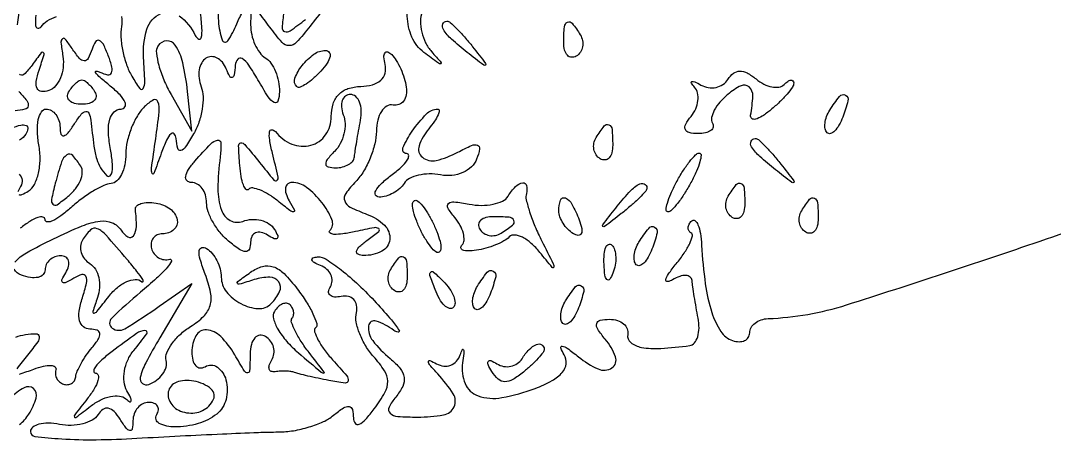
# Model space of a CAD drawing. Extents: x 153 to 7594, y 148 to 3762.
# Drawn here: x 3057.3 to 3127.8, y 2157.4 to 2186 of the extents above; entities that cross this region are included whole.
import ezdxf

# ---------------------------------------------------------------- set-up
doc = ezdxf.new("R2010")
doc.units = 0

msp = doc.modelspace()

# ---------------------------------------------------------------- linework, layer by layer
for points in [[(3070.58313, 2190.150943, 0.003464), (3070.810339, 2185.986168, 0.066537), (3071.060275, 2184.7161, 0.620122), (3071.444968, 2184.664458, 0.053213), (3072.054928, 2185.814245, -0.047092), (3072.498839, 2186.676294, -0.082189)], [(3057.109015, 2185.758631, -0.027034), (3057.343637, 2187.059375, -0.027971)], [(3073.036108, 2186.646304, 0.020138), (3073, 2185.750147, 0.055172), (3073.074173, 2185.079997, 0.049474), (3073.29375, 2184.41592, 0.052512), (3073.616926, 2183.855554, 0.097599), (3074, 2183.5, -0.102228), (3074.380526, 2183.140262, -0.053556), (3074.695841, 2182.566787, -0.050063), (3074.903917, 2181.883649, -0.054196), (3074.964565, 2181.190983, -0.067608), (3074.864326, 2180.553496, -0.478285), (3074.612922, 2180.450868, -0.125144), (3074.205078, 2180.833622, -0.012205), (3073.5, 2182, 0.019042), (3072.87534, 2183.002142, 0.100447), (3072.414961, 2183.453137, 0.380834), (3072.120865, 2183.407824, 0.154733), (3071.956488, 2183, -0.016497), (3071.883083, 2182.329842, -0.269923), (3071.748292, 2182.159486, -0.384663), (3071.580027, 2182.222876, -0.023217), (3071.335642, 2182.756231, 0.074745), (3071.076652, 2183.195794, 0.102515), (3070.722122, 2183.485331, 0.121816), (3070.329632, 2183.580579, 0.138173), (3069.958264, 2183.474206, 0.132845), (3069.666179, 2183.162603, 0.080286), (3069.501807, 2182.680687, 0.070552), (3069.485962, 2182.106911, 0.063371), (3069.627355, 2181.528714, -0.08678), (3069.758485, 2180.858747, -0.044611), (3069.699336, 2180.002949, -0.042547), (3069.477175, 2179.10758, -0.049687), (3069.11409, 2178.310739, -0.012727), (3068.551808, 2177.398337, -0.186171), (3068.250759, 2177.181172, -0.422369), (3068.040867, 2177.307698, -0.035644), (3067.930729, 2178, 0.159195), (3067.795967, 2178.316751, 0.431613), (3067.57836, 2178.325, 0.093005), (3067.265505, 2177.875739, 0.020489), (3066.913852, 2177, -0.004467), (3066.407641, 2175.612379, -0.686944), (3066.286255, 2175.611379, -0.128804), (3066.245839, 2175.949342, -0.001863), (3066.532282, 2177.96875, 0.008958), (3066.766638, 2179.808294, 0.111168), (3066.68795, 2180.504002, 0.46398), (3066.376331, 2180.624117, 0.071237), (3065.76875, 2180.16875, 0.063457), (3065.282728, 2179.540774, 0.039129), (3064.872695, 2178.699883, 0.038715), (3064.593024, 2177.789601, 0.055229), (3064.5, 2176.95, -0.049042), (3064.426122, 2176.198598, -0.065951), (3064.20625, 2175.55188, -0.08273), (3063.882176, 2175.102245, -0.179403), (3063.5, 2174.928741, 0.092452), (3062.999867, 2174.798092, 0.025469), (3062.279687, 2174.413194, 0.024817), (3061.493406, 2173.885167, 0.023646), (3060.75, 2173.273753, -0.023098), (3060.077509, 2172.719427, -0.052909), (3059.514062, 2172.383616, -0.117349), (3059.151217, 2172.310773, -0.403851), (3059, 2172.467457, 0.363942), (3058.853484, 2172.642085, 0.128906), (3058.502987, 2172.613363, 0.059593), (3057.958074, 2172.345279, 0.02632), (3057.308042, 2171.872445, -0.0169)], [(3068.135058, 2186.365957, -0.118419), (3069.230797, 2185.021003, 0.160136), (3069.465823, 2184.776422, 0.499645), (3069.64012, 2184.858262, 0.067655), (3069.686319, 2185.517367, 0.013674), (3069.577694, 2186.688709, 0.016663)], [(3077.997289, 2186.867552, -0.001357), (3077.052613, 2185.6597, -0.017292), (3076.121999, 2184.557149, -0.206299), (3075.625658, 2184.330541, -0.223391), (3075.142854, 2184.545085, -0.020427), (3074.302613, 2185.60083, 0.007983), (3073.524391, 2186.630209, 0.200983)], [(3075.264718, 2186.61576, 0.01925), (3075.141073, 2185.553188, 0.342666), (3075.318955, 2185.283395, 0.240949), (3075.695543, 2185.338481, 0.011791), (3076.735788, 2186.11576, -0.001548)], [(3058.364969, 2186.412969, 0.056628), (3058.34804, 2185.706831, 0.315751), (3058.498983, 2185.527934, 0.313612), (3058.719623, 2185.608359, -0.100517), (3059.147547, 2186.012623, -0.05943), (3059.786226, 2186.311657, -0.056006)], [(3064.212608, 2186.307028, -0.082515), (3064.20446, 2185.63884, 0.061509), (3064.163418, 2184.879337, 0.034154), (3064.290441, 2183.95905, 0.033512), (3064.549729, 2183.030985, 0.045768), (3064.912174, 2182.242584, 0.023221), (3065.443827, 2181.410965, 0.533065), (3065.680928, 2181.416645, 0.153802), (3065.799551, 2181.858756, 0.006565), (3065.707714, 2183.49101, -0.0918), (3065.931632, 2185.450982, -0.21949), (3066.884405, 2186.517846, -0.271682)], [(3057.199049, 2174.185975, 0.252845), (3057.414638, 2174.172953, 0.029657), (3057.853454, 2174.40943, 0.138643), (3058.267075, 2174.860882, 0.060459), (3058.544688, 2175.632426, 0.053296), (3058.657005, 2176.578804, 0.047792), (3058.574184, 2177.563938, -0.035525), (3058.472632, 2178.497398, -0.05923), (3058.536501, 2179.284407, -0.085336), (3058.742683, 2179.816688, -0.263608), (3059.066221, 2180, -0.132267), (3059.423531, 2179.903797, -0.099166), (3059.7302, 2179.632812, -0.086713), (3059.93929, 2179.227651, -0.072922), (3060.015313, 2178.75, 0.066727), (3060.081977, 2178.295085, 0.405416), (3060.269141, 2178.1875, 0.167501), (3060.559769, 2178.378141, 0.021149), (3061, 2179, -0.022698), (3061.460449, 2179.646168, -0.172866), (3061.771218, 2179.842713, -0.368201), (3061.989418, 2179.728003, -0.067456), (3062.109687, 2179.25, 0.005792), (3062.329676, 2177.475835, 0.036687), (3062.517659, 2176.586422, 0.068776), (3062.77989, 2175.997581, 0.057337), (3063.206028, 2175.460639, 0.400707), (3063.422365, 2175.455626, 0.179924), (3063.564957, 2175.732423, 0.054949), (3063.571697, 2176.415292, 0.01987), (3063.436471, 2177.377305, -0.033757), (3063.312127, 2178.48389, -0.079588), (3063.406688, 2179.306634, -0.131445), (3063.704435, 2179.809415, -0.196144), (3064.171572, 2180, 0.261829), (3064.438913, 2180.150299, 0.250269), (3064.456413, 2180.462409, 0.085353), (3064.107139, 2180.967778, 0.028601), (3063.44113, 2181.574157, -0.009593), (3062.75839, 2182.149884, -0.053371), (3062.43403, 2182.501991, -0.633914), (3062.481501, 2182.590519, -0.104546), (3062.738546, 2182.52222, 0.068359), (3063.255297, 2182.344331, 0.336796), (3063.514907, 2182.471244, 0.183028), (3063.556461, 2182.86811, 0.027178), (3063.305025, 2183.647501, 0.022725), (3062.966447, 2184.422575, 0.186345), (3062.688034, 2184.679375, 0.362816), (3062.434146, 2184.595375, 0.058425), (3062.195429, 2184.086286, -0.037809), (3061.929009, 2183.451429, -0.291643), (3061.663627, 2183.295818, -0.215361), (3061.344996, 2183.45426, -0.022776), (3060.837251, 2184.136847, 0.016911), (3060.372243, 2184.777534, 0.426408), (3060.177852, 2184.797631, 0.24974), (3060.081907, 2184.55617, 0.010347), (3060.208302, 2183.603744, -0.064507), (3060.226334, 2182.846148, -0.071339), (3060.046926, 2182.136055, -0.080865), (3059.705128, 2181.580179, -0.131185), (3059.24932, 2181.270184, -0.104837), (3058.751802, 2181.206427, -0.268785), (3058.464359, 2181.405881, -0.153262), (3058.399985, 2181.880295, -0.036141), (3058.593652, 2182.66644, 0.003965), (3058.926482, 2183.720465, 0.327319), (3058.873581, 2183.872562, 0.403048), (3058.732368, 2183.849361, 0.004524), (3058.109645, 2183, -0.046721), (3057.557897, 2182.367056, -0.454892), (3057.245544, 2182.396307, -0.146571)], [(3057.2, 2181.2, -0.02606), (3057.758525, 2180.580009, -0.220623), (3057.847917, 2180.225329, -0.292343), (3057.629467, 2179.993749, -0.041084), (3056.95, 2179.881579, -0.012477)], [(3056.69607, 2178.713613, -0.030869), (3057.345586, 2178.917873, -0.162519), (3057.713121, 2178.888685, -0.349457), (3057.828005, 2178.676855, -0.094817), (3057.682282, 2178.294939, -0.133097), (3057.253058, 2177.892998, -0.04471)], [(3056.940435, 2169.572796, -0.086099), (3057.732378, 2170.206325, -0.012559), (3059.568899, 2171.157381, -0.015149), (3061.524759, 2172.036495, -0.065874), (3062.750051, 2172.363193, -0.13016), (3063.574373, 2172.255544, -0.155329), (3064.172799, 2171.754646, 0.111224), (3064.641297, 2171.287856, 0.400717), (3065.016703, 2171.364038, 0.151387), (3065.221318, 2172.007585, 0.03492), (3065.149433, 2173.156965, -0.246653), (3065.234691, 2173.389535, -0.109137), (3065.527292, 2173.556427, -0.071099), (3065.991392, 2173.630838, -0.04071), (3066.558506, 2173.594292, -0.121998), (3067.515036, 2173.202754, -0.184995), (3067.997273, 2172.456358, -0.271837), (3067.774176, 2171.79002, -0.181161), (3067, 2171.5, 0.105621), (3066.638083, 2171.422686, 0.127274), (3066.367188, 2171.20625, 0.124518), (3066.231486, 2170.881435, 0.098557), (3066.25, 2170.5, 0.099575), (3066.421798, 2170.138343, 0.09909), (3066.720312, 2169.870502, 0.098957), (3067.099281, 2169.737944, 0.099018), (3067.5, 2169.761283, -0.63679), (3067.605773, 2169.633724, -0.071616), (3067.325, 2169.209584, -0.026279), (3066.585673, 2168.462659, -0.010497), (3065.5, 2167.51625, 0.019386), (3063.524943, 2165.731783, 0.45969), (3063.567688, 2165.069801, 0.305806), (3064.424779, 2165.026053, 0.017117), (3066.777035, 2166.556383), (3068.999082, 2168.112765), (3066.815378, 2164.411661, 0.011588), (3065.855265, 2162.694682, 0.063915), (3065.483658, 2161.704535, 0.290981), (3065.623746, 2161.302046, 0.259927), (3066.065837, 2161.230279, 0.071353), (3066.595335, 2161.512796, 0.077964), (3067.005964, 2161.92574, 0.086978), (3067.237893, 2162.401666, 0.125132), (3067.252338, 2162.867986, -0.150718), (3067.294166, 2163.38211, -0.060641), (3067.636654, 2164.006807, -0.05263), (3068.198394, 2164.637303, -0.044928), (3068.908429, 2165.174886, 0.053848), (3069.8117, 2165.884411, 0.131665), (3070.239732, 2166.605752, 0.119479), (3070.271518, 2167.49113, 0.040366), (3069.909114, 2168.739048, -0.017537), (3069.563751, 2169.753119, -0.086846), (3069.491903, 2170.349369, -0.33687), (3069.666394, 2170.555195, -0.195255), (3070.003023, 2170.498132, -0.082952), (3070.384597, 2170.164072, -0.053446), (3070.707138, 2169.671104, -0.052122), (3070.926101, 2169.103944, -0.066169), (3071, 2168.547972, 0.172046), (3071.353403, 2167.551316, 0.100287), (3072.34325, 2166.735395, 0.106977), (3073.518956, 2166.401984, 0.215387), (3074.402234, 2166.735568, 0.088273), (3074.977794, 2167.56028, 0.26764), (3074.918694, 2168.216613, 0.243603), (3074.301373, 2168.538054, 0.078512), (3073.25, 2168.374283, -0.003881), (3072.230317, 2168.054979, -0.367004), (3072.098733, 2168.111822, -0.363923), (3072.13276, 2168.251769, -0.00386), (3073, 2168.879466, -0.083537), (3073.816115, 2169.275815, -0.158733), (3074.538407, 2169.254558, -0.112798), (3075.277958, 2168.781668, -0.031647), (3076.181607, 2167.738739, -0.020589), (3076.794544, 2166.86087, -0.031811), (3077.241817, 2166.051308, -0.033032), (3077.501323, 2165.392245, -0.280655), (3077.429425, 2165.096092, 0.280625), (3077.361769, 2164.817477, 0.044142), (3077.589703, 2164.274096, 0.038147), (3078.006948, 2163.611035, 0.024416), (3078.584203, 2162.906957, -0.006787), (3079.551545, 2161.808446, -0.224323), (3079.642109, 2161.477453, -0.401691), (3079.431939, 2161.323374, -0.01395), (3078.336385, 2161.499294, -0.004789), (3077.59665, 2161.646701, -0.005482), (3076.892563, 2161.802107, -0.004975), (3076.298473, 2161.946327, -0.030919), (3076, 2162.04191, 0.058574), (3075.750478, 2162.10688, 0.024671), (3075.404728, 2162.137516, 0.024), (3075.027953, 2162.134146, 0.028774), (3074.67567, 2162.093644, -0.132215), (3074.411433, 2162.117732, -0.23861), (3074.266988, 2162.273242, -0.153269), (3074.273647, 2162.549418, -0.056384), (3074.441982, 2162.906125, 0.105503), (3074.589535, 2163.318852, 0.099244), (3074.560581, 2163.765582, 0.096298), (3074.35932, 2164.177412, 0.092929), (3074.016312, 2164.489919, 0.167193), (3073.628712, 2164.577511, 0.186232), (3073.289609, 2164.402126, 0.12065), (3073.054859, 2163.95677, 0.0571), (3072.969591, 2163.309017, -0.006956), (3072.934321, 2162.161225, -0.38499), (3072.794704, 2162.019989, -0.276713), (3072.587933, 2162.128624, -0.004929), (3071.919901, 2163.25, 0.063621), (3070.962565, 2164.497666, 0.182985), (3069.985867, 2164.942388, 0.294469), (3069.277237, 2164.548392, 0.123272), (3069, 2163.440983, 0.057951), (3069.064821, 2162.883585, 0.124582), (3069.262969, 2162.502451, 0.190884), (3069.55598, 2162.354993, 0.162044), (3069.895215, 2162.435239, -0.303363), (3070.733095, 2162.405479, -0.177964), (3071.317307, 2161.540398, -0.118915), (3071.324019, 2160.202266, -0.169705), (3070.690559, 2159.20942, -0.096628), (3069.422412, 2158.558817, -0.06783), (3067.830606, 2158.324892, -0.121045), (3066.768897, 2158.573999, -0.438498), (3066.603006, 2159.166667, 0.105122), (3066.716791, 2159.484188, 0.180151), (3066.655658, 2159.755208, 0.164306), (3066.424609, 2159.937044, 0.085473), (3066.059017, 2160, 0.11683), (3065.653868, 2159.904023, 0.09923), (3065.306588, 2159.632812, 0.091721), (3065.070659, 2159.227393, 0.083154), (3064.984687, 2158.75, -0.036027), (3064.938533, 2158.203613, -0.404034), (3064.780177, 2158.084092, -0.207783), (3064.53886, 2158.225857, -0.016284), (3064.109687, 2158.856763, 0.050218), (3063.698131, 2159.381464, 0.151476), (3063.30468, 2159.598786, 0.207211), (3062.937822, 2159.522639, 0.101326), (3062.603972, 2159.16823, -0.129573), (3062.211796, 2158.79585, -0.063581), (3061.566391, 2158.541943, -0.056656), (3060.783857, 2158.43595, -0.052972), (3059.978972, 2158.50405, 0.040993), (3059.220879, 2158.586484, 0.067626), (3058.581323, 2158.516708, 0.098284), (3058.153188, 2158.31533, 0.238156), (3058, 2158.011958, 0.380524), (3058.292844, 2157.682886, 0.013404), (3060.129687, 2157.51792, 0.018804), (3062.470173, 2157.459025, 0.011272), (3065.25, 2157.55633, -0.001561), (3068.2014, 2157.717081, -0.001694), (3071.074264, 2157.854807, -0.001591), (3073.536849, 2157.956655, -0.008273), (3074.896431, 2157.986037, 0.04027), (3075.913242, 2158.073246, 0.032003), (3076.986522, 2158.32459, 0.032974), (3077.956432, 2158.689607, 0.066812), (3078.646431, 2159.121527, -0.024972), (3079.321757, 2159.627272, -0.185192), (3079.706187, 2159.715915, -0.308285), (3079.931554, 2159.511086, -0.058824), (3080, 2158.931315, 0.167668), (3080.12209, 2158.577468, 0.342939), (3080.39039, 2158.510226, 0.106766), (3080.834703, 2158.832758, 0.024344), (3081.423668, 2159.55887, 0.030318), (3082.147702, 2160.683037, 0.13157), (3082.342134, 2161.444691, 0.143201), (3082.122136, 2162.165664, 0.038322), (3081.381948, 2163.124841, -0.046764), (3080.842906, 2163.848247, -0.04353), (3080.432711, 2164.676337, -0.046463), (3080.20125, 2165.481093, -0.099384), (3080.20828, 2166.124841, 0.095162), (3080.217991, 2166.628378, 0.146833), (3080.025285, 2167.015331, 0.152282), (3079.657794, 2167.223271, 0.104695), (3079.17567, 2167.225223, -0.061108), (3078.708773, 2167.186609, -0.174152), (3078.410902, 2167.307101, -0.242561), (3078.316258, 2167.554315, -0.111274), (3078.431901, 2167.889813, 0.127374), (3078.554911, 2168.287201, 0.121588), (3078.472904, 2168.702014, 0.106944), (3078.192123, 2169.071175, 0.081239), (3077.756231, 2169.335642, -0.029476), (3077.330604, 2169.537145, -0.18992), (3077.181247, 2169.716523, -0.406023), (3077.247936, 2169.853731, -0.068322), (3077.562909, 2169.921053, -0.164006), (3078.141127, 2169.772807, -0.022085), (3079.176359, 2169.033341, -0.023566), (3080.360453, 2168.012391, -0.017846), (3081.562909, 2166.788193, -0.007548), (3082.597645, 2165.621795, -0.036706), (3083.123167, 2164.91179, -0.621835), (3083.050877, 2164.793576, -0.141106), (3082.75, 2164.910637, 0.080878), (3081.555968, 2165.547527, 0.475766), (3081.034714, 2165.221057, 0.200566), (3081.316122, 2164.215122, 0.052403), (3082.512331, 2162.989766, -0.046911), (3083.190863, 2162.309769, -0.137756), (3083.456146, 2161.710546, -0.150414), (3083.359496, 2161.094431, -0.059704), (3082.889886, 2160.367321, 0.055364), (3082.43131, 2159.670596, 0.336676), (3082.502995, 2159.272169, 0.169807), (3083.023895, 2159.047708, 0.017617), (3084.377555, 2159, 0.042439), (3086.142432, 2159.15007, 0.246112), (3086.861398, 2159.69923, 0.256196), (3086.803206, 2160.583345, 0.045242), (3085.75, 2161.946704, -0.009459), (3085.217223, 2162.542932, -0.151324), (3085.11061, 2162.788248, -0.573616), (3085.210604, 2162.862514, -0.02715), (3085.674318, 2162.634461, 0.100852), (3086.155452, 2162.480169, 0.117674), (3086.630627, 2162.539864, 0.118388), (3087.025556, 2162.807115, 0.102944), (3087.280794, 2163.237757, -0.02733), (3087.428786, 2163.60348, -0.695238), (3087.504093, 2163.597184, -0.098247), (3087.523606, 2163.342526, -0.008343), (3087.434099, 2162.688828, 0.139405), (3087.609829, 2161.28191, 0.211377), (3088.496003, 2160.451556, 0.129912), (3090.119295, 2160.324857, 0.045741), (3092.387726, 2160.957313, 0.034076), (3093.533921, 2161.484991, 0.089828), (3094.234858, 2162.050361, 0.148793), (3094.497141, 2162.641727, 0.167297), (3094.368216, 2163.248127, -0.042943), (3094.139085, 2163.71626, -0.574223), (3094.235163, 2163.836748, -0.124408), (3094.575143, 2163.696041, -0.01043), (3095.332208, 2163.107499, 0.065672), (3096.6761, 2162.282608, 0.255702), (3097.615115, 2162.359139, 0.3501), (3097.857754, 2163.103087, 0.083812), (3097.158377, 2164.309167, -0.026483), (3096.649762, 2164.992617, -0.204189), (3096.578373, 2165.376263, -0.297072), (3096.809544, 2165.602403, -0.049254), (3097.460321, 2165.666667, -0.072872), (3097.991696, 2165.588808, -0.102422), (3098.412129, 2165.36179, -0.123777), (3098.656047, 2165.023895, -0.141982), (3098.694444, 2164.628788, 0.277188), (3098.897047, 2164.083257, 0.125025), (3099.6189, 2163.756003, 0.059605), (3100.939438, 2163.679578, 0.018758), (3102.911516, 2163.875, 0.191315), (3103.233536, 2164.056967, 0.09531), (3103.456867, 2164.477344, 0.072243), (3103.549065, 2165.071047, 0.049783), (3103.488027, 2165.75, -0.00381), (3103.354164, 2166.479333, -0.003614), (3103.228955, 2167.223586, -0.003589), (3103.127684, 2167.88352, -0.0127), (3103.076511, 2168.309017, 0.205368), (3102.943433, 2168.552965, 0.156912), (3102.655288, 2168.659786, 0.096972), (3102.234614, 2168.596374, 0.049551), (3101.75, 2168.367059, -0.093216), (3101.396199, 2168.235863, -0.534843), (3101.283045, 2168.355457, -0.099344), (3101.465098, 2168.760331, -0.015463), (3102, 2169.461736, 0.022026), (3102.539173, 2170.188318, 0.037901), (3102.9125, 2170.842477, 0.047096), (3103.09717, 2171.35042, 0.348456), (3103, 2171.570361, -0.147667), (3102.853787, 2171.714254, -0.141331), (3102.808437, 2171.917648, -0.11127), (3102.877017, 2172.153427, -0.070295), (3103.05, 2172.383333, -0.380233), (3103.268293, 2172.396161, -0.130283), (3103.475025, 2172.120625, -0.05744), (3103.638326, 2171.530178, -0.02474), (3103.724554, 2170.716667, 0.019476), (3103.976211, 2168.077823, 0.045141), (3104.41816, 2166.140157, 0.064817), (3105.035041, 2164.843039, 0.170543), (3105.837373, 2164.220876, 0.072342), (3106.281832, 2164.141229, 0.115505), (3106.658478, 2164.216445, 0.144865), (3106.907242, 2164.432359, 0.143024), (3107, 2164.75, -0.13324), (3107.095912, 2165.103533, -0.095957), (3107.367188, 2165.412102, -0.083758), (3107.772302, 2165.628798, -0.071125), (3108.25, 2165.716731, 0.066794), (3113.593215, 2166.65276, 0.005755), (3126.78095, 2170.998492, 0.008347), (3140.599253, 2175.988232, 0.014379)], [(3057.231461, 2175.562817, -0.351844), (3057.334244, 2174.731801, 0.043296), (3057.143816, 2174.354149, 0.363799)], [(3057.256068, 2161.934791, 0.011686), (3058.238004, 2162.276781, -0.030061), (3058.889146, 2162.477069, -0.070147), (3059.395556, 2162.52698, -0.155489), (3059.67377, 2162.42532, -0.318594), (3059.738004, 2162.214012, 0.104177), (3059.704577, 2161.922439, 0.099013), (3059.790226, 2161.636303, 0.096655), (3059.98184, 2161.399804, 0.094127), (3060.25, 2161.25, 0.096839), (3060.542647, 2161.212135, 0.119341), (3060.804667, 2161.29375, 0.123168), (3060.994618, 2161.483405, 0.107455), (3061.085037, 2161.75, -0.076661), (3061.186325, 2162.121874, -0.023123), (3061.449833, 2162.646875, -0.022575), (3061.804154, 2163.216369, -0.022759), (3062.207482, 2163.75, 0.030696), (3062.635416, 2164.335258, 0.174572), (3062.719851, 2164.705331, 0.294515), (3062.535834, 2164.926406, 0.076093), (3062.055057, 2165, -0.16876), (3061.607979, 2165.155321, -0.167587), (3061.351934, 2165.554813, -0.099118), (3061.325186, 2166.218331, -0.037525), (3061.539746, 2167.125229, 0.018511), (3061.821184, 2168.140897, 0.162598), (3061.780244, 2168.599262, 0.38048), (3061.511589, 2168.723192, 0.064753), (3060.952625, 2168.470721, -0.021719), (3060.41871, 2168.17197, -0.273113), (3060.197212, 2168.186724, -0.367323), (3060.147266, 2168.369307, -0.029145), (3060.404508, 2168.845492, 0.068937), (3060.599686, 2169.287383, 0.143226), (3060.59735, 2169.660863, 0.19028), (3060.403738, 2169.906838, 0.132745), (3060.059017, 2170, 0.090291), (3059.654707, 2169.926389, 0.095452), (3059.311086, 2169.715469, 0.099707), (3059.081171, 2169.400926, 0.108533), (3059, 2169.031385, -0.200929), (3058.867414, 2168.714772, -0.142548), (3058.524356, 2168.529822, -0.093333), (3058.001033, 2168.516663, -0.0514), (3057.380788, 2168.68412, -0.168391), (3056.895391, 2169.093013, -0.326233)], [(3056.994041, 2164.457396, -0.05167), (3057.656689, 2164.625876, -0.035525), (3058.39093, 2164.680832, -0.384379), (3058.594592, 2164.49848, -0.186792), (3058.493954, 2164.124267, -0.012585), (3057.805807, 2163.232476, 0.008327), (3057.074363, 2162.301082, 0.275085)], [(3057.244699, 2158.4877, 0.089226), (3057.898695, 2159.209393, 0.066254), (3058.392206, 2160.297123, 0.295516), (3058.206969, 2160.938752, 0.315345), (3057.567553, 2161.005567, 0.069754), (3056.637722, 2160.304389, -0.070067)]]:
    msp.add_lwpolyline(points, format="xyb")
for points in [[(3084.685134, 2186.621855, 0.091881), (3084.569341, 2185.99675, 0.058457), (3084.65587, 2185.259725, 0.056201), (3084.919321, 2184.528782, 0.066708), (3085.328145, 2183.920083, -0.003329), (3085.98472, 2183.168448, -0.609136), (3085.953984, 2183.092132, -0.185134), (3085.789471, 2183.138093, -0.001896), (3084.809441, 2183.871341, -0.129827), (3083.990011, 2184.913214, -0.09658), (3083.67548, 2186.348847, -0.126076), (3083.950583, 2187.536016, -0.28006), (3084.713978, 2188, -0.318186), (3084.863917, 2187.893834, -0.090117), (3084.911755, 2187.59517, -0.056234), (3084.852126, 2187.150412, -0.030205)], [(3088.127555, 2184.25, -0.001576), (3089.00764, 2183.120493, -0.377591), (3089, 2183, -0.377591), (3088.879507, 2182.99236, -0.001576), (3087.75, 2183.872445, -0.017685), (3086.693241, 2184.76332, -0.065617), (3086.130484, 2185.426111, -0.241985), (3086.09305, 2185.806605, -0.307699), (3086.377555, 2186, -0.184603), (3086.589861, 2185.91885, -0.013803), (3087.047359, 2185.485938, -0.017649), (3087.574319, 2184.920402, -0.012436)], [(3095.457295, 2185.069098, -0.090093), (3095.612382, 2184.673795, -0.095385), (3095.614038, 2184.257398, -0.099739), (3095.463027, 2183.88478, -0.108766), (3095.182979, 2183.613087, -0.158515), (3094.860929, 2183.534562, -0.191218), (3094.582917, 2183.669932, -0.126631), (3094.394948, 2184.024148, -0.059057), (3094.333333, 2184.543989, -0.019984), (3094.376303, 2185.618676, -0.269722), (3094.59208, 2185.929499, -0.350126), (3094.913397, 2185.852054, -0.02679)], [(3066.687872, 2184.303983, 0.168572), (3066.580687, 2183.823696, 0.037787), (3066.741429, 2182.987756, 0.035133), (3067.085914, 2182.000573, 0.027757), (3067.589734, 2180.987451), (3069.003996, 2178.5), (3068.706477, 2181.212188, 0.028225), (3068.381998, 2183.152513, 0.089305), (3067.870629, 2184.36111, 0.269546), (3067.27992, 2184.658065, 0.243778)], [(3083.602576, 2181.502067, -0.075384), (3083.600036, 2180.968102, -0.120583), (3083.425338, 2180.549364, -0.147811), (3083.108335, 2180.312333, -0.136609), (3082.702419, 2180.281012, 0.186493), (3082.277727, 2180.206263, 0.115809), (3081.911057, 2179.848172, 0.084666), (3081.659461, 2179.249278, 0.054544), (3081.569264, 2178.5, -0.057266), (3081.459643, 2177.629216, -0.037449), (3081.146238, 2176.665773, -0.037457), (3080.692762, 2175.760167, -0.057417), (3080.15957, 2175.064332, 0.036936), (3079.480257, 2174.249089, 0.244684), (3079.408192, 2173.74109, 0.197687), (3079.785612, 2173.318807, 0.024201), (3080.950005, 2172.822791, -0.104993), (3082.120538, 2172.083154, -0.226258), (3082.480528, 2171.106134, -0.257053), (3081.939654, 2170.307362, -0.121906), (3080.690983, 2170.015313, -0.108958), (3080.318277, 2170.102546, -0.365272), (3080.222843, 2170.314317, -0.142377), (3080.432251, 2170.648409, -0.026956), (3081, 2171.102059, 0.015541), (3081.734338, 2171.661852, 0.50868), (3081.724249, 2171.852942, 0.194307), (3081.408269, 2171.91472, 0.006676), (3080.151086, 2171.6545, -0.017361), (3079.286787, 2171.494777, -0.047162), (3078.665549, 2171.461343, -0.1554), (3078.403263, 2171.556735, -0.452294), (3078.392411, 2171.725744, 0.302555), (3078.541418, 2172.469218, 0.069211), (3077.861866, 2173.63436, 0.063883), (3076.813788, 2174.664981, 0.163794), (3075.818538, 2175, 0.173476), (3075.52658, 2174.895562, 0.18619), (3075.377683, 2174.632812, 0.117543), (3075.412734, 2174.229128, 0.055148), (3075.632941, 2173.75, -0.013806), (3075.992006, 2173.113144, -0.561162), (3075.92492, 2173.000454, -0.169172), (3075.682745, 2173.081809, -0.00527), (3074.849949, 2173.741324, 0.030194), (3074.229705, 2174.184094, 0.044809), (3073.634862, 2174.486286, 0.054404), (3073.143911, 2174.623104, 0.241667), (3072.867563, 2174.53423, -0.423563), (3072.684667, 2174.537139, -0.099756), (3072.504944, 2174.827189, -0.048366), (3072.354286, 2175.395318, -0.021847), (3072.262808, 2176.161231, -0.007378), (3072.181312, 2177.508178, -0.383092), (3072.333928, 2177.694599, -0.262978), (3072.603362, 2177.592806, -0.004813), (3073.605015, 2176.368325, 0.00426), (3074.58814, 2175.163777, 0.393526), (3074.794936, 2175.137178, 0.303133), (3074.879166, 2175.360792, 0.003413), (3074.486272, 2177, -0.018708), (3074.299087, 2177.901806, -0.075543), (3074.289869, 2178.462047, -0.392089), (3074.44613, 2178.590782, -0.214322), (3074.684493, 2178.466542, 0.129332), (3075.813489, 2177.616269, 0.16468), (3077.106817, 2177.536199, 0.178328), (3078.111201, 2178.249521, 0.151045), (3078.498681, 2179.5, -0.073779), (3078.628087, 2180.368273, -0.120312), (3079.005677, 2181.005806, -0.120289), (3079.634644, 2181.397671, -0.073734), (3080.5, 2181.546706, 0.06125), (3081.30037, 2181.664149, 0.116719), (3081.867856, 2181.974483, 0.146562), (3082.157597, 2182.450335, 0.12092), (3082.166667, 2183.046706, -0.035797), (3082.087114, 2183.559529, -0.168125), (3082.160065, 2183.84428, -0.35855), (3082.342965, 2183.900522, -0.099117), (3082.612278, 2183.721056, -0.060926), (3082.926219, 2183.319619, -0.030568), (3083.224492, 2182.747913, -0.029816), (3083.464512, 2182.110524, -0.03872)], [(3077.789427, 2182.600859, -0.023968), (3077.269923, 2182.088723, -0.03842), (3076.775917, 2181.71042, -0.045304), (3076.367062, 2181.494344, -0.297152), (3076.149864, 2181.534328, -0.301864), (3076.018937, 2182.107085, -0.076948), (3076.512308, 2182.978461, -0.069007), (3077.312518, 2183.745464, -0.157897), (3078.098444, 2184, -0.236389), (3078.350678, 2183.873691, -0.218285), (3078.412089, 2183.589002, -0.09576), (3078.217338, 2183.138842, -0.036357)], [(3109.342009, 2181.675343, -0.039836), (3109.595144, 2181.891063, -0.114225), (3109.806715, 2181.980183, -0.250541), (3109.941506, 2181.93555, -0.192334), (3110, 2181.789111, -0.153275), (3109.910092, 2181.502711, -0.02371), (3109.5428, 2181.025313, -0.024574), (3109.039544, 2180.487619, -0.019154), (3108.443576, 2179.953172, -0.027634), (3107.856046, 2179.518036, -0.079894), (3107.395712, 2179.310933, -0.234074), (3107.145611, 2179.360733, -0.282778), (3107.061997, 2179.580727, 0.03596), (3107.215757, 2180.899555, 0.221177), (3106.961735, 2181.51548, 0.310475), (3106.411371, 2181.594275, 0.058278), (3105.51101, 2181.009138, 0.041072), (3104.973803, 2180.483175, 0.055948), (3104.590131, 2179.924881, 0.069313), (3104.404285, 2179.418765, 0.194157), (3104.467022, 2179.05336, -0.195101), (3104.51327, 2178.781021, -0.183854), (3104.358264, 2178.544841, -0.107593), (3103.992336, 2178.38493, -0.049448), (3103.471888, 2178.333333, -0.054517), (3102.874078, 2178.39871, -0.249077), (3102.616874, 2178.618034, -0.225127), (3102.640522, 2178.97383, -0.045904), (3103.0072, 2179.508676, 0.068434), (3103.324493, 2180.019215, 0.075773), (3103.478346, 2180.579142, 0.085414), (3103.450407, 2181.100725, 0.12874), (3103.241324, 2181.502335, -0.037855), (3103.028008, 2181.776963, -0.49661), (3103.064654, 2181.881508, -0.192588), (3103.254846, 2181.868417, -0.017771), (3103.680902, 2181.644013, 0.090109), (3104.181746, 2181.466516, 0.092489), (3104.708238, 2181.478944, 0.096147), (3105.178505, 2181.677635, 0.106844), (3105.519929, 2182.032246, -0.091115), (3105.892489, 2182.444137, -0.161557), (3106.320688, 2182.592444, -0.128505), (3106.825281, 2182.467606, -0.048684), (3107.431037, 2182.057234, 0.054477), (3107.959132, 2181.708308, 0.069559), (3108.50924, 2181.516102, 0.084854), (3108.996085, 2181.502496, 0.162415)], [(3062.396994, 2181.166667, -0.156081), (3062.475617, 2180.850742, -0.191391), (3062.345951, 2180.578125, -0.128073), (3062.003629, 2180.393832, -0.059847), (3061.5, 2180.333333, -0.059847), (3060.996371, 2180.393832, -0.128073), (3060.654049, 2180.578125, -0.191391), (3060.524383, 2180.850742, -0.156081), (3060.603006, 2181.166667, -0.030643), (3060.82824, 2181.485629, -0.036533), (3061.078947, 2181.755208, -0.039602), (3061.318569, 2181.94484, -0.148655), (3061.5, 2182, -0.148655), (3061.681431, 2181.94484, -0.039602), (3061.921053, 2181.755208, -0.036533), (3062.17176, 2181.485629, -0.030643)], [(3079.314866, 2179.621855, -0.087391), (3079.433592, 2179.011333, -0.062739), (3079.358817, 2178.318995, -0.061633), (3079.111373, 2177.653563, -0.07672), (3078.721855, 2177.121855, 0.023795), (3078.219973, 2176.569787, 0.192263), (3078.117414, 2176.25, 0.331599), (3078.283088, 2176.05722, 0.05518), (3078.8, 2176, 0.059927), (3079.264557, 2176.05588, 0.073076), (3079.669975, 2176.220313, 0.086801), (3079.956288, 2176.463619, 0.148986), (3080.076511, 2176.75, -0.012203), (3080.127342, 2177.151063, -0.003168), (3080.228955, 2177.79375, -0.003219), (3080.354165, 2178.525, -0.003281), (3080.488027, 2179.25, 0.055048), (3080.541153, 2179.919724, 0.08559), (3080.425439, 2180.485938, 0.117001), (3080.165566, 2180.86151, 0.185215), (3079.804527, 2181, 0.157824), (3079.460419, 2180.888608, 0.151972), (3079.240556, 2180.59517, 0.112387), (3079.187877, 2180.149127, 0.065125)], [(3113.345077, 2179.456872, -0.035865), (3113.083816, 2178.899181, -0.069269), (3112.786868, 2178.507038, -0.118528), (3112.50546, 2178.335123, -0.281567), (3112.276326, 2178.390341, -0.156651), (3112.142323, 2178.651151, -0.070517), (3112.133355, 2179.040231, -0.059701), (3112.242038, 2179.490157, -0.049364), (3112.458881, 2179.933469, -0.030391), (3113.120758, 2180.871774, -0.36195), (3113.525317, 2180.954259, -0.344086), (3113.696703, 2180.564815, -0.029555)], [(3085.131121, 2178.657991, 0.09014), (3084.478131, 2177.498588, 0.315883), (3084.701397, 2176.71861, 0.232432), (3085.646764, 2176.503907, 0.064581), (3087.108977, 2177.058323, -0.016283), (3088.059581, 2177.527918, -0.195092), (3088.460417, 2177.544331, -0.373715), (3088.602358, 2177.291224, -0.040575), (3088.398385, 2176.595792, -0.114952), (3088.041985, 2176.06956, -0.082889), (3087.447199, 2175.678863, -0.076586), (3086.709724, 2175.480375, -0.075215), (3085.941919, 2175.511185, 0.049609), (3085.172171, 2175.581517, 0.054784), (3084.429753, 2175.493894, 0.062067), (3083.82229, 2175.271523, 0.13642), (3083.462011, 2174.938533, -0.075902), (3083.156404, 2174.579428, -0.053242), (3082.719796, 2174.275694, -0.052974), (3082.225906, 2174.06945, -0.072559), (3081.749853, 2174, -0.281378), (3081.516181, 2174.142807, -0.249301), (3081.520506, 2174.431283, -0.078908), (3081.88705, 2174.902477, -0.026162), (3082.55887, 2175.468197, 0.021256), (3083.245876, 2176.035283, 0.054852), (3083.673513, 2176.514453, 0.154625), (3083.771516, 2176.818083, 0.405151), (3083.627555, 2176.968197, -0.524762), (3083.381004, 2177.354687, -0.052787), (3084.010824, 2178.496254, -0.039566), (3084.98212, 2179.676165, -0.203486), (3085.744889, 2180, -0.437369), (3085.844982, 2179.891735, -0.087861), (3085.770845, 2179.605785, -0.04512), (3085.523818, 2179.173471, -0.020857)], [(3097.666667, 2177.543989, -0.059057), (3097.605052, 2177.024148, -0.126631), (3097.417083, 2176.669932, -0.191218), (3097.139071, 2176.534562, -0.158515), (3096.817021, 2176.613087, -0.108766), (3096.536973, 2176.88478, -0.099739), (3096.385962, 2177.257398, -0.095385), (3096.387618, 2177.673795, -0.090093), (3096.542705, 2178.069098, -0.02679), (3097.086603, 2178.852054, -0.350126), (3097.40792, 2178.929499, -0.269722), (3097.623697, 2178.618676, -0.019984)], [(3070.925354, 2176.75, 0.029285), (3070.771704, 2174.576647, 0.087519), (3071.012046, 2173.111263, 0.184976), (3071.608221, 2172.407717, 0.22058), (3072.467975, 2172.349337, -0.077463), (3073.080516, 2172.481042, -0.076658), (3073.706402, 2172.420871, -0.081908), (3074.249229, 2172.183448, -0.110815), (3074.622483, 2171.801818, -0.033384), (3074.848708, 2171.374434, -0.333325), (3074.806555, 2171.188892, -0.293058), (3074.604347, 2171.161683, -0.029304), (3074.154508, 2171.404508, 0.079045), (3073.713172, 2171.588928, 0.157054), (3073.339137, 2171.561381, 0.184795), (3073.091037, 2171.33, 0.114189), (3073, 2170.936572, -0.088789), (3072.913403, 2170.452761, -0.325525), (3072.669175, 2170.290242, -0.142917), (3072.240932, 2170.435097, -0.020663), (3071.5, 2171, -0.048188), (3070.926058, 2171.578122, -0.041499), (3070.440625, 2172.28386, -0.04354), (3070.107783, 2173.004766, -0.086594), (3070, 2173.622445, 0.073841), (3069.921839, 2174.14881, 0.08812), (3069.694668, 2174.595343, 0.100607), (3069.356958, 2174.893849, 0.131581), (3068.960573, 2175, -0.203142), (3068.665747, 2175.124939, -0.239028), (3068.57706, 2175.411757, -0.104444), (3068.761049, 2175.875772, -0.034298), (3069.210573, 2176.461963, -0.009515), (3070.28947, 2177.639289, -0.16229), (3070.746717, 2177.882119, -0.460654), (3070.980942, 2177.686058, -0.034923)], [(3109.127555, 2176.25, -0.001576), (3110.00764, 2175.120493, -0.377591), (3110, 2175, -0.377591), (3109.879507, 2174.99236, -0.001576), (3108.75, 2175.872445, -0.017685), (3107.693241, 2176.76332, -0.065617), (3107.130484, 2177.426111, -0.241985), (3107.09305, 2177.806605, -0.307699), (3107.377555, 2178, -0.184603), (3107.589861, 2177.91885, -0.013803), (3108.047359, 2177.485938, -0.017649), (3108.574319, 2176.920402, -0.012436)], [(3059.695306, 2174.942849, 0.013155), (3059.437508, 2173.839186, 0.250132), (3059.534522, 2173.510543, 0.365866), (3059.817265, 2173.484437, 0.020832), (3060.567664, 2174.056156, 0.053666), (3061.066434, 2174.569661, 0.06677), (3061.402722, 2175.143258, 0.080334), (3061.533758, 2175.686706, 0.158778), (3061.429973, 2176.113307, 0.05067), (3060.879255, 2176.830527, 0.367379), (3060.47943, 2176.874917, 0.167202), (3060.123105, 2176.402167, 0.014693)], [(3103, 2175, -0.018122), (3102.553569, 2174.233921, -0.025446), (3102.097178, 2173.5875, -0.023718), (3101.683068, 2173.108693, -0.205392), (3101.429632, 2173, -0.439016), (3101.307737, 2173.132581, -0.048507), (3101.390928, 2173.5875, -0.03505), (3101.624831, 2174.232522, -0.018363), (3102, 2175, -0.018122), (3102.446431, 2175.766079, -0.025446), (3102.902822, 2176.4125, -0.023718), (3103.316932, 2176.891307, -0.205392), (3103.570368, 2177, -0.439016), (3103.692263, 2176.867419, -0.048507), (3103.609072, 2176.4125, -0.03505), (3103.375169, 2175.767478, -0.018363)], [(3091.787548, 2174.25, 0.127747), (3091.777987, 2173.813904, 0.020436), (3092.009867, 2172.985938, 0.021478), (3092.372936, 2172.012153, 0.017362), (3092.842714, 2171, -0.001554), (3093.617472, 2169.460173, -0.161228), (3093.650974, 2169.228061, -0.638196), (3093.552793, 2169.202113, -0.00315), (3092.706289, 2170.234456, 0.041158), (3092.118906, 2170.849034, 0.064434), (3091.514914, 2171.259647, 0.089263), (3090.988351, 2171.416962, 0.22826), (3090.622179, 2171.288845, -0.071159), (3090.252221, 2171.011482, -0.02901), (3089.682842, 2170.741175, -0.027981), (3089.02759, 2170.517259, -0.031913), (3088.379424, 2170.379424, -0.028994), (3087.815738, 2170.329829, -0.094316), (3087.44702, 2170.388686, -0.286649), (3087.330564, 2170.536862, -0.227079), (3087.399693, 2170.733026, 0.184727), (3087.542451, 2171.052649, 0.078348), (3087.494054, 2171.527123, 0.062527), (3087.272737, 2172.076567, 0.046261), (3086.902304, 2172.617717, -0.034704), (3086.438286, 2173.26311, -0.360457), (3086.480075, 2173.564092, -0.218498), (3086.8515, 2173.683351, -0.017677), (3087.889951, 2173.521193, 0.045637), (3088.72405, 2173.438311, 0.052322), (3089.520859, 2173.515617, 0.059805), (3090.166899, 2173.730233, 0.145265), (3090.537989, 2174.061467, -0.052286), (3091.047596, 2174.720737, -0.166133), (3091.535228, 2174.973989, -0.395597), (3091.804329, 2174.788437, -0.123057)], [(3100, 2174.622445, -0.184603), (3099.91885, 2174.410139, -0.013803), (3099.485938, 2173.952641, -0.017649), (3098.920402, 2173.425681, -0.012436), (3098.25, 2172.872445, -0.001576), (3097.120493, 2171.99236, -0.377591), (3097, 2172, -0.377591), (3096.99236, 2172.120493, -0.001576), (3097.872445, 2173.25, -0.017685), (3098.76332, 2174.306759, -0.065617), (3099.426111, 2174.869516, -0.241985), (3099.806605, 2174.90695, -0.307699)], [(3106.666667, 2173.543989, -0.059057), (3106.605052, 2173.024148, -0.126631), (3106.417083, 2172.669932, -0.191218), (3106.139071, 2172.534562, -0.158515), (3105.817021, 2172.613087, -0.108766), (3105.536973, 2172.88478, -0.099739), (3105.385962, 2173.257398, -0.095385), (3105.387618, 2173.673795, -0.090093), (3105.542705, 2174.069098, -0.02679), (3106.086603, 2174.852054, -0.350126), (3106.40792, 2174.929499, -0.269722), (3106.623697, 2174.618676, -0.019984)], [(3095.381557, 2172.448062, -0.036408), (3095.556862, 2171.868281, -0.155351), (3095.525685, 2171.512472, -0.32948), (3095.325929, 2171.393111, -0.1144), (3094.988546, 2171.507079, -0.061454), (3094.610411, 2171.810572, -0.051183), (3094.290385, 2172.21498, -0.053277), (3094.072509, 2172.65395, -0.088797), (3094, 2173.059017, -0.079093), (3094.117673, 2173.798253, -0.444011), (3094.441482, 2173.942608, -0.168622), (3094.894727, 2173.51997, -0.029964)], [(3111.666667, 2172.543989, -0.059057), (3111.605052, 2172.024148, -0.126631), (3111.417083, 2171.669932, -0.191218), (3111.139071, 2171.534562, -0.158515), (3110.817021, 2171.613087, -0.108766), (3110.536973, 2171.88478, -0.099739), (3110.385962, 2172.257398, -0.095385), (3110.387618, 2172.673795, -0.090093), (3110.542705, 2173.069098, -0.02679), (3111.086603, 2173.852054, -0.350126), (3111.40792, 2173.929499, -0.269722), (3111.623697, 2173.618676, -0.019984)], [(3085.969374, 2170.5, -0.190341), (3085.877628, 2170.267727, -0.335455), (3085.684621, 2170.234375, -0.102785), (3085.374359, 2170.485814, -0.027796), (3085, 2171, -0.026766), (3084.628962, 2171.647707, -0.024204), (3084.315379, 2172.353125, -0.024967), (3084.096832, 2173.012663, -0.067616), (3084.030626, 2173.5, -0.190341), (3084.122372, 2173.732273, -0.335455), (3084.315379, 2173.765625, -0.102785), (3084.625641, 2173.514186, -0.027796), (3085, 2173, -0.026766), (3085.371038, 2172.352293, -0.024204), (3085.684621, 2171.646875, -0.024967), (3085.903168, 2170.987337, -0.067616)], [(3088.613087, 2171.817021, 0.108766), (3088.88478, 2171.536973, 0.099739), (3089.257398, 2171.385962, 0.095385), (3089.673795, 2171.387618, 0.090093), (3090.069098, 2171.542705, 0.02679), (3090.852054, 2172.086603, 0.350126), (3090.929499, 2172.40792, 0.269722), (3090.618676, 2172.623697, 0.019984), (3089.543989, 2172.666667, 0.059057), (3089.024148, 2172.605052, 0.126631), (3088.669932, 2172.417083, 0.191218), (3088.534562, 2172.139071, 0.158515)], [(3061.542705, 2171.069098, 0.11575), (3061.406569, 2170.66252, 0.100463), (3061.454947, 2170.214763, 0.093295), (3061.681288, 2169.794407, 0.08451), (3062.051862, 2169.467948, -0.122297), (3062.423305, 2169.087815, -0.078259), (3062.650158, 2168.510235, -0.070654), (3062.702682, 2167.829276, -0.067372), (3062.56572, 2167.148849, 0.006554), (3062.248686, 2166.192383, 0.542081), (3062.331211, 2166.091684, 0.199314), (3062.531021, 2166.201539, 0.003191), (3063.346423, 2167.234456, -0.050612), (3063.929246, 2167.843978, -0.07189), (3064.562375, 2168.24367, -0.093488), (3065.145074, 2168.382041, -0.186207), (3065.58822, 2168.234456, 0.493888), (3065.670497, 2168.253531, 0.258146), (3065.660652, 2168.376684, 0.022378), (3065.258906, 2168.927947, 0.006315), (3064.584356, 2169.75, 0.006474), (3063.140462, 2171.420601, 0.109412), (3062.553942, 2171.845691, 0.305577), (3062.094349, 2171.760191, 0.060112)], [(3100.345077, 2170.456872, -0.035865), (3100.083816, 2169.899181, -0.069269), (3099.786868, 2169.507038, -0.118528), (3099.50546, 2169.335123, -0.281567), (3099.276326, 2169.390341, -0.156651), (3099.142323, 2169.651151, -0.070517), (3099.133355, 2170.040231, -0.059701), (3099.242038, 2170.490157, -0.049364), (3099.458881, 2170.933469, -0.030391), (3100.120758, 2171.871774, -0.36195), (3100.525317, 2171.954259, -0.344086), (3100.696703, 2171.564815, -0.029555)], [(3097.683114, 2168.8125, -0.054073), (3097.461564, 2168.395823, -0.470617), (3097.279315, 2168.37858, -0.168741), (3097.137993, 2168.670344, -0.018894), (3097.078947, 2169.416667, -0.028489), (3097.089945, 2170.112848, -0.077125), (3097.200665, 2170.592839, -0.208169), (3097.385309, 2170.77538, -0.296942), (3097.604167, 2170.729167, -0.126455), (3097.797407, 2170.402231, -0.060344), (3097.876576, 2169.916927, -0.05415), (3097.839148, 2169.359369, -0.051402)], [(3083.666667, 2168.543989, -0.059057), (3083.605052, 2168.024148, -0.126631), (3083.417083, 2167.669932, -0.191218), (3083.139071, 2167.534562, -0.158515), (3082.817021, 2167.613087, -0.108766), (3082.536973, 2167.88478, -0.099739), (3082.385962, 2168.257398, -0.095385), (3082.387618, 2168.673795, -0.090093), (3082.542705, 2169.069098, -0.02679), (3083.086603, 2169.852054, -0.350126), (3083.40792, 2169.929499, -0.269722), (3083.623697, 2169.618676, -0.019984)], [(3089.345077, 2167.456872, -0.035865), (3089.083816, 2166.899181, -0.069269), (3088.786868, 2166.507038, -0.118528), (3088.50546, 2166.335123, -0.281567), (3088.276326, 2166.390341, -0.156651), (3088.142323, 2166.651151, -0.070517), (3088.133355, 2167.040231, -0.059701), (3088.242038, 2167.490157, -0.049364), (3088.458881, 2167.933469, -0.030391), (3089.120758, 2168.871774, -0.36195), (3089.525317, 2168.954259, -0.344086), (3089.696703, 2168.564815, -0.029555)], [(3086.806872, 2166.473539, -0.278911), (3086.538684, 2166.40751, -0.120343), (3086.210949, 2166.604915, -0.070189), (3085.866277, 2167.059266, -0.036269), (3085.564293, 2167.706872, -0.008399), (3085.21821, 2168.663782, -0.286372), (3085.270328, 2168.888819, -0.400052), (3085.463552, 2168.893514, -0.011214), (3086.124088, 2168.266667, -0.043285), (3086.558688, 2167.753423, -0.063152), (3086.837219, 2167.231185, -0.082976), (3086.927901, 2166.779789, -0.20742)], [(3095.345077, 2166.456872, -0.035865), (3095.083816, 2165.899181, -0.069269), (3094.786868, 2165.507038, -0.118528), (3094.50546, 2165.335123, -0.281567), (3094.276326, 2165.390341, -0.156651), (3094.142323, 2165.651151, -0.070517), (3094.133355, 2166.040231, -0.059701), (3094.242038, 2166.490157, -0.049364), (3094.458881, 2166.933469, -0.030391), (3095.120758, 2167.871774, -0.36195), (3095.525317, 2167.954259, -0.344086), (3095.696703, 2167.564815, -0.029555)], [(3074.623717, 2166.200178, 0.212147), (3074.556883, 2165.709884, 0.060753), (3074.865474, 2164.988007, 0.049628), (3075.452724, 2164.173209, 0.035287), (3076.256348, 2163.383647, 0.00067), (3077.816486, 2162.057015, 0.184795), (3077.977797, 2162.000338, 0.613185), (3078.013011, 2162.074543, 0.001177), (3076.982767, 2163.403695, -0.020485), (3076.438901, 2164.164268, -0.030531), (3076.033479, 2164.874385, -0.030802), (3075.788065, 2165.461156, -0.253848), (3075.833333, 2165.737028, 0.118737), (3075.923829, 2165.937797, 0.08768), (3075.926811, 2166.1824, 0.080199), (3075.843018, 2166.43292, 0.075786), (3075.683469, 2166.649864, 0.172172), (3075.45376, 2166.759244, 0.126849), (3075.172848, 2166.717088, 0.094255), (3074.880047, 2166.521356, 0.060074)], [(3063.55887, 2163.468197, 0.018874), (3062.867836, 2162.903296, 0.048246), (3062.426935, 2162.431283, 0.136503), (3062.308394, 2162.137556, 0.447487), (3062.431315, 2162, -0.352277), (3062.619642, 2161.848515, -0.132036), (3062.602746, 2161.485938, -0.061694), (3062.342633, 2160.922272, -0.027378), (3061.872445, 2160.25, 0.001728), (3061.017381, 2159.151917, 0.272896), (3060.998637, 2159.003157, 0.488078), (3061.101435, 2158.97634, 0.002328), (3062.092009, 2159.741324, -0.051139), (3062.761665, 2160.161225, -0.063419), (3063.456746, 2160.400245, -0.076061), (3064.071101, 2160.432659, -0.160599), (3064.502335, 2160.241324, 0.050901), (3064.762656, 2160.049777, 0.5379), (3064.861011, 2160.097819, 0.147446), (3064.823315, 2160.326504, 0.016782), (3064.574235, 2160.793805, -0.105351), (3064.378795, 2161.396983, -0.067578), (3064.402087, 2162.135312, -0.063446), (3064.630074, 2162.890458, -0.068304), (3065.036355, 2163.543805, 0.01628), (3065.920867, 2164.683094, 0.630275), (3065.802831, 2164.900623, 0.143563), (3065.235463, 2164.702278, 0.006519)], [(3093, 2163.622445, -0.168987), (3092.927648, 2163.414483, -0.017332), (3092.585527, 2163.011814, -0.020071), (3092.129449, 2162.549935, -0.014715), (3091.589028, 2162.073886, -0.03729), (3090.857578, 2161.553707, -0.140543), (3090.320121, 2161.40821, -0.181496), (3089.86938, 2161.585095, -0.071163), (3089.434519, 2162.10595, -0.025996), (3089.172941, 2162.582957, -0.260828), (3089.186224, 2162.801607, -0.366819), (3089.360313, 2162.854827, -0.03679), (3089.776393, 2162.638197, 0.092519), (3090.238531, 2162.459449, 0.096172), (3090.727473, 2162.462971, 0.09932), (3091.167152, 2162.647286, 0.105964), (3091.489919, 2162.983688, -0.05188), (3091.968252, 2163.603536, -0.102789), (3092.476786, 2163.955211, -0.244701), (3092.831521, 2163.926843, -0.25828)], [(3067.515713, 2161.025424, 0.240722), (3067.445826, 2160.165772, 0.184695), (3068.102544, 2159.470109, 0.144201), (3069.203621, 2159.289608, 0.166888), (3070.15435, 2159.75435, 0.089096), (3070.473898, 2160.213824, 0.194905), (3070.492838, 2160.634705, 0.160337), (3070.204266, 2161.008079, 0.057172), (3069.599242, 2161.323543, 0.05915), (3068.971361, 2161.482694, 0.068155), (3068.353939, 2161.478978, 0.078956), (3067.840444, 2161.320303, 0.140905)]]:
    msp.add_lwpolyline(points, format="xyb", close=True)

doc.saveas('drawing.dxf')
